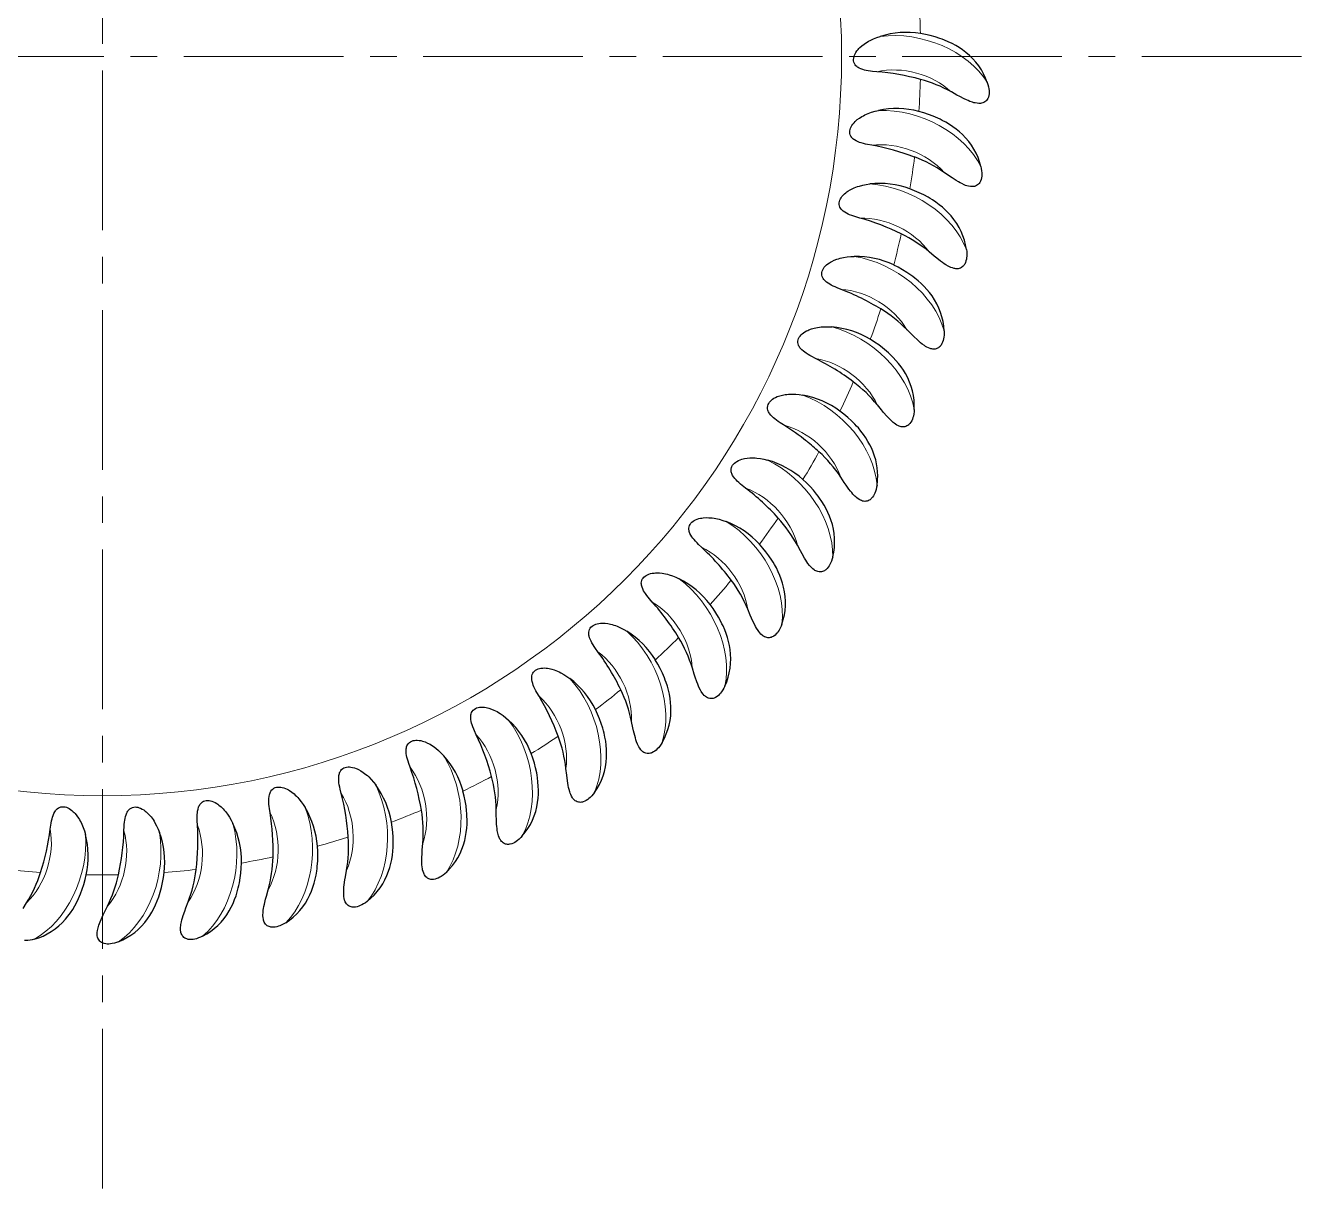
# Model space of a CAD drawing. Extents: x 89 to 609, y 11 to 440.
# Drawn here: x 476.41 to 518.37, y 205.61 to 243.84 of the extents above; entities that cross this region are included whole.
import ezdxf

# ---------------------------------------------------------------- set-up
doc = ezdxf.new("R2010")
doc.units = 0
doc.header["$LTSCALE"] = 7
doc.header["$MEASUREMENT"] = 0
doc.linetypes.add('CENTER2', pattern=[1.125, 0.75, -0.125, 0.125, -0.125])
doc.layers.get('0').update_dxf_attribs({"linetype": 'CONTINUOUS', "lineweight": 15})
doc.layers.add('1', color=1, linetype='CENTER2', lineweight=15)

msp = doc.modelspace()

# ---------------------------------------------------------------- linework, layer by layer
at = {"color": 7, "lineweight": 30}
for points in [[(504.401, 242.321), (504.262, 242.334), (504.193, 242.342), (504.121, 242.352), (504.048, 242.366), (503.994, 242.378), (503.94, 242.393), (503.878, 242.416), (503.819, 242.443), (503.791, 242.459), (503.765, 242.477), (503.741, 242.497), (503.718, 242.518), (503.689, 242.553), (503.666, 242.593), (503.649, 242.635), (503.64, 242.68), (503.638, 242.726), (503.642, 242.772), (503.653, 242.818), (503.668, 242.862), (503.687, 242.906), (503.716, 242.956), (503.749, 243.005), (503.786, 243.051), (503.816, 243.084), (503.847, 243.116), (503.914, 243.176), (503.986, 243.232), (504.033, 243.264), (504.082, 243.295), (504.133, 243.324), (504.185, 243.352), (504.291, 243.402), (504.4, 243.446), (504.512, 243.484)], [(507.331, 242.958), (507.224, 243.039), (507.112, 243.114), (506.996, 243.183), (506.877, 243.247), (506.754, 243.305), (506.629, 243.358), (506.552, 243.388), (506.475, 243.416), (506.318, 243.466), (506.159, 243.509), (505.999, 243.546), (505.836, 243.576)], [(508.036, 241.97), (508.058, 241.901), (508.076, 241.831), (508.088, 241.76), (508.094, 241.706), (508.096, 241.652), (508.093, 241.598), (508.086, 241.545), (508.072, 241.49), (508.062, 241.464), (508.051, 241.439), (508.033, 241.408), (508.011, 241.38), (507.987, 241.355), (507.956, 241.331), (507.922, 241.312), (507.887, 241.298), (507.85, 241.288), (507.813, 241.282), (507.784, 241.28), (507.755, 241.28), (507.697, 241.285), (507.639, 241.295), (507.595, 241.305), (507.552, 241.318), (507.466, 241.348), (507.407, 241.372), (507.348, 241.398), (507.276, 241.432), (507.132, 241.507), (507.039, 241.557), (506.853, 241.66)], [(504.238, 239.904), (504.101, 239.929), (504.033, 239.944), (503.962, 239.961), (503.891, 239.981), (503.838, 239.999), (503.786, 240.019), (503.726, 240.047), (503.67, 240.08), (503.644, 240.099), (503.619, 240.119), (503.597, 240.141), (503.577, 240.164), (503.551, 240.202), (503.531, 240.244), (503.519, 240.288), (503.514, 240.333), (503.517, 240.379), (503.525, 240.424), (503.54, 240.469), (503.559, 240.512), (503.583, 240.553), (503.616, 240.601), (503.654, 240.646), (503.695, 240.689), (503.728, 240.719), (503.762, 240.748), (503.835, 240.801), (503.911, 240.849), (503.961, 240.877), (504.012, 240.903), (504.066, 240.928), (504.12, 240.95), (504.231, 240.99), (504.343, 241.023), (504.459, 241.05)], [(507.215, 240.259), (507.116, 240.35), (507.012, 240.434), (506.903, 240.514), (506.79, 240.589), (506.674, 240.659), (506.554, 240.724), (506.481, 240.761), (506.406, 240.796), (506.255, 240.861), (506.101, 240.919), (505.944, 240.971), (505.786, 241.016)], [(507.823, 239.208), (507.838, 239.138), (507.849, 239.067), (507.855, 238.995), (507.855, 238.94), (507.852, 238.886), (507.845, 238.833), (507.832, 238.781), (507.813, 238.727), (507.801, 238.702), (507.787, 238.679), (507.766, 238.649), (507.742, 238.623), (507.716, 238.601), (507.683, 238.58), (507.647, 238.564), (507.611, 238.553), (507.573, 238.547), (507.535, 238.545), (507.507, 238.546), (507.478, 238.548), (507.42, 238.558), (507.364, 238.574), (507.321, 238.588), (507.279, 238.605), (507.196, 238.643), (507.139, 238.673), (507.084, 238.704), (507.015, 238.745), (506.879, 238.833), (506.791, 238.892), (506.615, 239.012)], [(503.845, 237.512), (503.712, 237.551), (503.645, 237.572), (503.576, 237.596), (503.508, 237.623), (503.456, 237.645), (503.406, 237.67), (503.35, 237.704), (503.297, 237.742), (503.273, 237.763), (503.25, 237.786), (503.23, 237.809), (503.212, 237.835), (503.19, 237.875), (503.175, 237.918), (503.167, 237.963), (503.166, 238.009), (503.173, 238.054), (503.186, 238.098), (503.204, 238.141), (503.228, 238.182), (503.255, 238.221), (503.293, 238.266), (503.335, 238.307), (503.38, 238.345), (503.415, 238.372), (503.452, 238.398), (503.529, 238.444), (503.61, 238.485), (503.662, 238.508), (503.716, 238.529), (503.772, 238.548), (503.828, 238.566), (503.942, 238.595), (504.057, 238.617), (504.174, 238.633)], [(506.843, 237.583), (506.753, 237.683), (506.657, 237.777), (506.557, 237.867), (506.452, 237.952), (506.342, 238.033), (506.229, 238.109), (506.16, 238.152), (506.089, 238.194), (505.945, 238.273), (505.797, 238.346), (505.646, 238.412), (505.492, 238.473)], [(503.227, 235.169), (503.098, 235.22), (503.034, 235.247), (502.967, 235.278), (502.902, 235.311), (502.853, 235.338), (502.805, 235.368), (502.752, 235.407), (502.704, 235.45), (502.681, 235.473), (502.661, 235.498), (502.643, 235.523), (502.628, 235.55), (502.609, 235.592), (502.598, 235.637), (502.595, 235.682), (502.598, 235.728), (502.609, 235.772), (502.627, 235.815), (502.649, 235.856), (502.676, 235.895), (502.707, 235.931), (502.749, 235.972), (502.795, 236.009), (502.843, 236.043), (502.881, 236.066), (502.92, 236.088), (503.001, 236.127), (503.086, 236.16), (503.14, 236.177), (503.195, 236.193), (503.252, 236.207), (503.31, 236.219), (503.426, 236.237), (503.543, 236.249), (503.661, 236.253)], [(507.348, 236.479), (507.357, 236.408), (507.361, 236.336), (507.36, 236.264), (507.355, 236.209), (507.347, 236.156), (507.334, 236.103), (507.317, 236.053), (507.293, 236.002), (507.278, 235.978), (507.262, 235.955), (507.238, 235.928), (507.212, 235.905), (507.184, 235.885), (507.149, 235.867), (507.112, 235.855), (507.075, 235.847), (507.037, 235.845), (506.999, 235.846), (506.97, 235.85), (506.942, 235.855), (506.886, 235.871), (506.831, 235.891), (506.79, 235.91), (506.749, 235.931), (506.67, 235.976), (506.617, 236.011), (506.564, 236.048), (506.5, 236.095), (506.373, 236.195), (506.291, 236.263), (506.128, 236.399)], [(506.219, 234.955), (506.138, 235.062), (506.052, 235.165), (505.96, 235.264), (505.864, 235.359), (505.762, 235.45), (505.657, 235.536), (505.592, 235.586), (505.526, 235.635), (505.39, 235.727), (505.249, 235.814), (505.105, 235.894), (504.958, 235.969)], [(502.39, 232.895), (502.266, 232.958), (502.204, 232.992), (502.141, 233.028), (502.079, 233.068), (502.033, 233.099), (501.988, 233.134), (501.939, 233.177), (501.895, 233.224), (501.875, 233.25), (501.857, 233.276), (501.842, 233.304), (501.829, 233.332), (501.815, 233.376), (501.808, 233.421), (501.808, 233.466), (501.817, 233.511), (501.832, 233.554), (501.853, 233.595), (501.879, 233.634), (501.91, 233.67), (501.944, 233.703), (501.99, 233.74), (502.038, 233.772), (502.09, 233.802), (502.13, 233.821), (502.171, 233.839), (502.256, 233.87), (502.343, 233.895), (502.398, 233.907), (502.455, 233.918), (502.513, 233.926), (502.572, 233.933), (502.689, 233.94), (502.807, 233.94), (502.924, 233.933)], [(506.616, 233.808), (506.618, 233.736), (506.615, 233.664), (506.607, 233.592), (506.597, 233.539), (506.584, 233.486), (506.566, 233.435), (506.545, 233.386), (506.515, 233.338), (506.499, 233.315), (506.481, 233.295), (506.455, 233.27), (506.426, 233.249), (506.396, 233.232), (506.359, 233.217), (506.322, 233.208), (506.284, 233.205), (506.246, 233.206), (506.208, 233.211), (506.18, 233.217), (506.152, 233.225), (506.098, 233.246), (506.045, 233.272), (506.006, 233.294), (505.968, 233.319), (505.894, 233.372), (505.844, 233.411), (505.795, 233.453), (505.735, 233.506), (505.618, 233.618), (505.543, 233.693), (505.394, 233.844)], [(505.347, 232.398), (505.277, 232.512), (505.201, 232.623), (505.119, 232.73), (505.032, 232.834), (504.94, 232.934), (504.843, 233.03), (504.783, 233.086), (504.722, 233.14), (504.595, 233.245), (504.464, 233.345), (504.328, 233.438), (504.188, 233.527)], [(501.339, 230.711), (501.222, 230.786), (501.164, 230.825), (501.105, 230.867), (501.046, 230.912), (501.004, 230.948), (500.963, 230.987), (500.918, 231.035), (500.878, 231.086), (500.861, 231.113), (500.845, 231.141), (500.833, 231.17), (500.823, 231.199), (500.813, 231.244), (500.81, 231.29), (500.815, 231.335), (500.827, 231.379), (500.847, 231.421), (500.872, 231.459), (500.902, 231.495), (500.936, 231.528), (500.973, 231.558), (501.022, 231.59), (501.073, 231.618), (501.127, 231.642), (501.169, 231.658), (501.212, 231.672), (501.299, 231.695), (501.388, 231.711), (501.444, 231.718), (501.501, 231.723), (501.56, 231.726), (501.62, 231.727), (501.737, 231.723), (501.854, 231.712), (501.97, 231.694)], [(504.236, 229.935), (504.177, 230.056), (504.112, 230.173), (504.041, 230.288), (503.964, 230.399), (503.882, 230.507), (503.795, 230.612), (503.74, 230.674), (503.684, 230.734), (503.568, 230.85), (503.447, 230.962), (503.321, 231.068), (503.19, 231.169)], [(505.634, 231.218), (505.628, 231.146), (505.619, 231.075), (505.604, 231.004), (505.589, 230.952), (505.571, 230.901), (505.549, 230.852), (505.522, 230.805), (505.489, 230.76), (505.47, 230.739), (505.45, 230.72), (505.422, 230.698), (505.391, 230.68), (505.36, 230.665), (505.322, 230.655), (505.284, 230.649), (505.246, 230.649), (505.208, 230.654), (505.171, 230.663), (505.143, 230.671), (505.117, 230.682), (505.064, 230.708), (505.014, 230.739), (504.977, 230.765), (504.942, 230.793), (504.873, 230.853), (504.827, 230.897), (504.782, 230.943), (504.728, 231.002), (504.622, 231.124), (504.554, 231.206), (504.42, 231.37)], [(500.086, 228.637), (499.977, 228.723), (499.923, 228.767), (499.868, 228.815), (499.814, 228.865), (499.775, 228.905), (499.737, 228.947), (499.697, 228.999), (499.663, 229.054), (499.648, 229.083), (499.636, 229.112), (499.626, 229.142), (499.618, 229.172), (499.613, 229.218), (499.614, 229.263), (499.624, 229.308), (499.64, 229.35), (499.663, 229.39), (499.692, 229.426), (499.725, 229.459), (499.762, 229.489), (499.802, 229.515), (499.853, 229.542), (499.908, 229.565), (499.964, 229.584), (500.007, 229.596), (500.05, 229.605), (500.139, 229.62), (500.229, 229.628), (500.286, 229.629), (500.344, 229.629), (500.403, 229.626), (500.462, 229.622), (500.578, 229.606), (500.693, 229.584), (500.808, 229.555)], [(502.896, 227.589), (502.849, 227.715), (502.795, 227.838), (502.735, 227.959), (502.669, 228.077), (502.598, 228.193), (502.521, 228.305), (502.473, 228.371), (502.423, 228.437), (502.318, 228.564), (502.208, 228.686), (502.092, 228.804), (501.972, 228.917)], [(504.409, 228.733), (504.397, 228.662), (504.381, 228.592), (504.36, 228.523), (504.34, 228.473), (504.317, 228.424), (504.29, 228.377), (504.259, 228.333), (504.221, 228.291), (504.201, 228.272), (504.179, 228.255), (504.149, 228.236), (504.117, 228.22), (504.084, 228.209), (504.045, 228.202), (504.007, 228.2), (503.969, 228.204), (503.932, 228.212), (503.896, 228.224), (503.869, 228.236), (503.844, 228.249), (503.794, 228.28), (503.747, 228.315), (503.713, 228.345), (503.68, 228.376), (503.617, 228.442), (503.576, 228.49), (503.536, 228.54), (503.487, 228.604), (503.394, 228.736), (503.334, 228.824), (503.216, 229)], [(498.642, 226.692), (498.541, 226.787), (498.491, 226.836), (498.441, 226.889), (498.392, 226.944), (498.357, 226.988), (498.324, 227.033), (498.289, 227.089), (498.26, 227.147), (498.248, 227.177), (498.238, 227.207), (498.231, 227.238), (498.227, 227.268), (498.226, 227.314), (498.232, 227.36), (498.245, 227.403), (498.266, 227.444), (498.292, 227.481), (498.324, 227.515), (498.36, 227.544), (498.4, 227.57), (498.442, 227.592), (498.496, 227.614), (498.552, 227.632), (498.61, 227.646), (498.654, 227.653), (498.698, 227.659), (498.788, 227.665), (498.878, 227.664), (498.935, 227.66), (498.992, 227.654), (499.051, 227.646), (499.109, 227.636), (499.223, 227.61), (499.336, 227.576), (499.447, 227.537)], [(501.339, 225.381), (501.304, 225.511), (501.263, 225.638), (501.214, 225.764), (501.16, 225.888), (501.1, 226.01), (501.034, 226.13), (500.992, 226.2), (500.949, 226.27), (500.857, 226.406), (500.758, 226.538), (500.655, 226.667), (500.546, 226.791)], [(502.954, 226.376), (502.936, 226.307), (502.913, 226.239), (502.885, 226.172), (502.86, 226.123), (502.833, 226.077), (502.802, 226.033), (502.767, 225.992), (502.725, 225.954), (502.703, 225.937), (502.68, 225.922), (502.648, 225.906), (502.615, 225.894), (502.581, 225.886), (502.542, 225.882), (502.503, 225.884), (502.466, 225.891), (502.429, 225.903), (502.395, 225.919), (502.37, 225.932), (502.345, 225.948), (502.299, 225.983), (502.255, 226.023), (502.224, 226.055), (502.194, 226.09), (502.138, 226.162), (502.101, 226.214), (502.066, 226.267), (502.024, 226.335), (501.943, 226.475), (501.892, 226.569), (501.791, 226.755)], [(497.019, 224.892), (496.927, 224.997), (496.883, 225.05), (496.838, 225.108), (496.794, 225.167), (496.764, 225.214), (496.735, 225.262), (496.706, 225.321), (496.682, 225.382), (496.673, 225.413), (496.666, 225.444), (496.662, 225.475), (496.66, 225.506), (496.664, 225.552), (496.674, 225.596), (496.692, 225.638), (496.716, 225.677), (496.746, 225.711), (496.781, 225.742), (496.82, 225.768), (496.862, 225.79), (496.906, 225.807), (496.961, 225.824), (497.019, 225.837), (497.078, 225.845), (497.122, 225.848), (497.167, 225.85), (497.257, 225.847), (497.347, 225.837), (497.403, 225.828), (497.459, 225.817), (497.517, 225.803), (497.574, 225.787), (497.685, 225.751), (497.794, 225.707), (497.901, 225.657)], [(499.579, 223.331), (499.557, 223.463), (499.528, 223.595), (499.492, 223.725), (499.449, 223.853), (499.401, 223.98), (499.347, 224.105), (499.312, 224.179), (499.275, 224.253), (499.196, 224.397), (499.111, 224.538), (499.02, 224.676), (498.924, 224.81)], [(501.282, 224.168), (501.257, 224.101), (501.227, 224.035), (501.193, 223.971), (501.164, 223.925), (501.132, 223.882), (501.097, 223.841), (501.059, 223.804), (501.014, 223.769), (500.99, 223.755), (500.965, 223.742), (500.932, 223.729), (500.898, 223.72), (500.863, 223.715), (500.824, 223.716), (500.786, 223.721), (500.749, 223.732), (500.714, 223.747), (500.681, 223.766), (500.658, 223.782), (500.635, 223.8), (500.592, 223.839), (500.553, 223.883), (500.525, 223.918), (500.498, 223.955), (500.449, 224.032), (500.417, 224.087), (500.388, 224.144), (500.352, 224.216), (500.285, 224.363), (500.243, 224.461), (500.16, 224.656)], [(495.232, 223.255), (495.151, 223.368), (495.112, 223.426), (495.072, 223.487), (495.035, 223.55), (495.009, 223.6), (494.985, 223.651), (494.961, 223.712), (494.943, 223.774), (494.937, 223.806), (494.934, 223.838), (494.932, 223.869), (494.934, 223.9), (494.941, 223.945), (494.956, 223.989), (494.977, 224.029), (495.005, 224.065), (495.038, 224.096), (495.076, 224.123), (495.117, 224.145), (495.161, 224.163), (495.207, 224.177), (495.264, 224.189), (495.322, 224.195), (495.381, 224.198), (495.426, 224.197), (495.471, 224.194), (495.56, 224.183), (495.649, 224.165), (495.704, 224.15), (495.759, 224.134), (495.815, 224.115), (495.87, 224.094), (495.977, 224.046), (496.082, 223.992), (496.183, 223.932)], [(497.633, 221.458), (497.623, 221.591), (497.606, 221.725), (497.583, 221.858), (497.553, 221.99), (497.517, 222.121), (497.475, 222.25), (497.447, 222.328), (497.418, 222.404), (497.353, 222.555), (497.282, 222.704), (497.204, 222.85), (497.12, 222.992)], [(493.298, 221.795), (493.228, 221.915), (493.194, 221.976), (493.161, 222.041), (493.13, 222.108), (493.108, 222.16), (493.089, 222.212), (493.072, 222.276), (493.06, 222.339), (493.057, 222.372), (493.056, 222.404), (493.058, 222.435), (493.062, 222.465), (493.074, 222.51), (493.093, 222.552), (493.118, 222.59), (493.149, 222.623), (493.185, 222.651), (493.225, 222.674), (493.268, 222.693), (493.314, 222.706), (493.36, 222.715), (493.418, 222.722), (493.477, 222.723), (493.536, 222.719), (493.58, 222.714), (493.625, 222.707), (493.712, 222.688), (493.799, 222.661), (493.853, 222.642), (493.906, 222.62), (493.959, 222.596), (494.012, 222.569), (494.115, 222.512), (494.214, 222.448), (494.309, 222.379)], [(499.407, 222.129), (499.376, 222.065), (499.34, 222.002), (499.3, 221.942), (499.267, 221.899), (499.231, 221.858), (499.192, 221.821), (499.15, 221.787), (499.102, 221.758), (499.077, 221.745), (499.052, 221.735), (499.017, 221.725), (498.982, 221.719), (498.947, 221.718), (498.908, 221.722), (498.871, 221.731), (498.836, 221.745), (498.802, 221.764), (498.771, 221.786), (498.749, 221.804), (498.728, 221.824), (498.689, 221.867), (498.654, 221.915), (498.629, 221.952), (498.607, 221.992), (498.565, 222.073), (498.539, 222.131), (498.515, 222.19), (498.486, 222.265), (498.433, 222.418), (498.401, 222.519), (498.337, 222.722)], [(491.234, 220.526), (491.175, 220.652), (491.148, 220.716), (491.121, 220.784), (491.096, 220.853), (491.08, 220.907), (491.066, 220.961), (491.054, 221.026), (491.049, 221.09), (491.049, 221.123), (491.051, 221.154), (491.056, 221.185), (491.063, 221.215), (491.079, 221.259), (491.101, 221.298), (491.13, 221.334), (491.164, 221.364), (491.203, 221.389), (491.245, 221.408), (491.29, 221.422), (491.336, 221.431), (491.383, 221.436), (491.441, 221.437), (491.5, 221.432), (491.559, 221.423), (491.602, 221.414), (491.646, 221.403), (491.731, 221.375), (491.815, 221.34), (491.866, 221.316), (491.917, 221.289), (491.968, 221.26), (492.019, 221.228), (492.115, 221.162), (492.207, 221.089), (492.296, 221.011)], [(495.517, 219.778), (495.52, 219.912), (495.516, 220.046), (495.505, 220.181), (495.488, 220.315), (495.464, 220.449), (495.435, 220.582), (495.415, 220.661), (495.393, 220.74), (495.343, 220.897), (495.286, 221.052), (495.222, 221.204), (495.153, 221.354)], [(497.347, 220.278), (497.31, 220.216), (497.268, 220.157), (497.223, 220.101), (497.186, 220.061), (497.146, 220.024), (497.104, 219.991), (497.059, 219.962), (497.008, 219.937), (496.982, 219.927), (496.956, 219.919), (496.92, 219.912), (496.885, 219.91), (496.85, 219.912), (496.812, 219.92), (496.775, 219.933), (496.742, 219.95), (496.71, 219.971), (496.681, 219.996), (496.661, 220.016), (496.642, 220.038), (496.607, 220.085), (496.577, 220.135), (496.556, 220.175), (496.537, 220.217), (496.503, 220.301), (496.483, 220.362), (496.464, 220.423), (496.443, 220.5), (496.405, 220.657), (496.382, 220.761), (496.338, 220.969)], [(489.058, 219.458), (489.012, 219.589), (488.991, 219.656), (488.97, 219.726), (488.952, 219.797), (488.941, 219.852), (488.933, 219.908), (488.927, 219.973), (488.928, 220.038), (488.931, 220.07), (488.936, 220.102), (488.944, 220.132), (488.954, 220.161), (488.974, 220.202), (489, 220.24), (489.032, 220.273), (489.069, 220.299), (489.11, 220.32), (489.153, 220.335), (489.199, 220.345), (489.246, 220.35), (489.293, 220.35), (489.352, 220.345), (489.41, 220.335), (489.467, 220.321), (489.51, 220.308), (489.552, 220.292), (489.634, 220.256), (489.714, 220.214), (489.763, 220.185), (489.811, 220.153), (489.859, 220.119), (489.906, 220.083), (489.996, 220.008), (490.081, 219.927), (490.162, 219.84)], [(493.251, 218.306), (493.267, 218.44), (493.276, 218.574), (493.278, 218.709), (493.273, 218.844), (493.262, 218.98), (493.246, 219.115), (493.233, 219.196), (493.219, 219.277), (493.184, 219.437), (493.142, 219.597), (493.093, 219.754), (493.038, 219.91)], [(486.791, 218.602), (486.758, 218.737), (486.743, 218.806), (486.729, 218.877), (486.718, 218.95), (486.712, 219.006), (486.709, 219.062), (486.709, 219.127), (486.716, 219.192), (486.722, 219.224), (486.731, 219.254), (486.741, 219.284), (486.754, 219.312), (486.778, 219.351), (486.807, 219.386), (486.842, 219.416), (486.882, 219.439), (486.924, 219.456), (486.969, 219.467), (487.016, 219.472), (487.063, 219.472), (487.11, 219.468), (487.168, 219.457), (487.224, 219.442), (487.28, 219.422), (487.321, 219.405), (487.362, 219.386), (487.44, 219.342), (487.516, 219.292), (487.562, 219.258), (487.607, 219.223), (487.651, 219.184), (487.695, 219.144), (487.777, 219.06), (487.854, 218.971), (487.926, 218.878)], [(495.121, 218.63), (495.077, 218.573), (495.03, 218.518), (494.98, 218.466), (494.939, 218.43), (494.896, 218.397), (494.851, 218.368), (494.804, 218.343), (494.751, 218.323), (494.724, 218.316), (494.697, 218.311), (494.661, 218.307), (494.625, 218.308), (494.591, 218.313), (494.553, 218.325), (494.518, 218.341), (494.486, 218.361), (494.457, 218.386), (494.431, 218.413), (494.412, 218.435), (494.396, 218.459), (494.366, 218.509), (494.34, 218.562), (494.323, 218.604), (494.308, 218.647), (494.283, 218.734), (494.268, 218.796), (494.255, 218.859), (494.242, 218.938), (494.219, 219.098), (494.206, 219.203), (494.182, 219.414)], [(484.453, 217.966), (484.433, 218.104), (484.424, 218.173), (484.417, 218.245), (484.413, 218.319), (484.412, 218.375), (484.415, 218.431), (484.421, 218.496), (484.434, 218.56), (484.444, 218.591), (484.455, 218.621), (484.468, 218.649), (484.483, 218.676), (484.511, 218.713), (484.544, 218.745), (484.581, 218.771), (484.622, 218.79), (484.666, 218.803), (484.712, 218.809), (484.759, 218.81), (484.806, 218.806), (484.853, 218.797), (484.909, 218.781), (484.964, 218.761), (485.018, 218.736), (485.057, 218.714), (485.095, 218.691), (485.169, 218.641), (485.24, 218.584), (485.283, 218.546), (485.324, 218.506), (485.365, 218.463), (485.404, 218.419), (485.478, 218.328), (485.546, 218.232), (485.609, 218.132)], [(490.855, 217.057), (490.884, 217.188), (490.905, 217.321), (490.92, 217.455), (490.929, 217.591), (490.931, 217.726), (490.927, 217.863), (490.922, 217.944), (490.916, 218.026), (490.896, 218.19), (490.87, 218.352), (490.836, 218.514), (490.796, 218.674)], [(477.226, 217.42), (477.245, 217.558), (477.256, 217.627), (477.27, 217.698), (477.287, 217.77), (477.302, 217.824), (477.32, 217.877), (477.345, 217.938), (477.375, 217.995), (477.393, 218.023), (477.412, 218.048), (477.432, 218.072), (477.455, 218.093), (477.492, 218.121), (477.532, 218.142), (477.575, 218.156), (477.62, 218.163), (477.666, 218.163), (477.712, 218.157), (477.757, 218.144), (477.801, 218.127), (477.843, 218.105), (477.893, 218.074), (477.94, 218.039), (477.984, 218), (478.016, 217.968), (478.046, 217.936), (478.103, 217.866), (478.155, 217.792), (478.185, 217.743), (478.213, 217.693), (478.241, 217.641), (478.266, 217.587), (478.311, 217.479), (478.349, 217.368), (478.382, 217.254)], [(482.065, 217.555), (482.058, 217.694), (482.056, 217.763), (482.056, 217.836), (482.059, 217.91), (482.063, 217.966), (482.071, 218.021), (482.084, 218.086), (482.103, 218.148), (482.115, 218.178), (482.129, 218.206), (482.145, 218.233), (482.163, 218.259), (482.193, 218.293), (482.229, 218.321), (482.269, 218.343), (482.312, 218.359), (482.357, 218.367), (482.403, 218.37), (482.45, 218.366), (482.496, 218.357), (482.542, 218.344), (482.596, 218.323), (482.649, 218.297), (482.7, 218.267), (482.737, 218.242), (482.773, 218.216), (482.842, 218.158), (482.907, 218.095), (482.946, 218.053), (482.983, 218.009), (483.02, 217.963), (483.055, 217.915), (483.119, 217.818), (483.178, 217.716), (483.231, 217.61)], [(479.649, 217.372), (479.655, 217.511), (479.659, 217.581), (479.666, 217.653), (479.676, 217.726), (479.686, 217.781), (479.699, 217.836), (479.718, 217.899), (479.743, 217.959), (479.757, 217.988), (479.774, 218.015), (479.792, 218.04), (479.813, 218.064), (479.847, 218.095), (479.885, 218.12), (479.927, 218.138), (479.971, 218.149), (480.017, 218.154), (480.063, 218.151), (480.109, 218.143), (480.154, 218.13), (480.198, 218.113), (480.251, 218.087), (480.301, 218.056), (480.349, 218.021), (480.383, 217.993), (480.417, 217.963), (480.48, 217.899), (480.538, 217.83), (480.573, 217.785), (480.606, 217.738), (480.638, 217.688), (480.668, 217.637), (480.723, 217.534), (480.772, 217.427), (480.815, 217.317)], [(492.747, 217.202), (492.699, 217.149), (492.647, 217.098), (492.592, 217.052), (492.548, 217.02), (492.502, 216.991), (492.454, 216.966), (492.404, 216.946), (492.35, 216.931), (492.322, 216.927), (492.295, 216.924), (492.259, 216.924), (492.224, 216.928), (492.19, 216.937), (492.154, 216.952), (492.12, 216.971), (492.091, 216.995), (492.064, 217.022), (492.04, 217.051), (492.024, 217.075), (492.009, 217.1), (491.984, 217.153), (491.964, 217.208), (491.951, 217.251), (491.94, 217.295), (491.923, 217.385), (491.915, 217.448), (491.908, 217.512), (491.902, 217.592), (491.894, 217.753), (491.891, 217.859), (491.887, 218.072)], [(488.352, 216.042), (488.393, 216.169), (488.427, 216.3), (488.454, 216.432), (488.475, 216.565), (488.491, 216.7), (488.5, 216.836), (488.503, 216.918), (488.504, 217), (488.5, 217.165), (488.489, 217.329), (488.471, 217.493), (488.446, 217.656)], [(490.249, 216.006), (490.196, 215.957), (490.139, 215.912), (490.08, 215.871), (490.033, 215.844), (489.985, 215.819), (489.935, 215.799), (489.883, 215.784), (489.828, 215.774), (489.8, 215.772), (489.772, 215.772), (489.736, 215.776), (489.702, 215.783), (489.669, 215.795), (489.634, 215.813), (489.603, 215.836), (489.575, 215.862), (489.551, 215.891), (489.53, 215.923), (489.517, 215.948), (489.505, 215.975), (489.485, 216.029), (489.47, 216.086), (489.461, 216.131), (489.454, 216.175), (489.446, 216.266), (489.443, 216.33), (489.443, 216.394), (489.444, 216.474), (489.452, 216.635), (489.459, 216.742), (489.475, 216.953)], [(485.763, 215.268), (485.816, 215.392), (485.862, 215.518), (485.902, 215.647), (485.936, 215.778), (485.964, 215.911), (485.986, 216.045), (485.997, 216.127), (486.006, 216.208), (486.018, 216.372), (486.022, 216.537), (486.02, 216.702), (486.011, 216.867)], [(483.113, 214.745), (483.177, 214.863), (483.235, 214.984), (483.287, 215.108), (483.333, 215.236), (483.374, 215.365), (483.409, 215.497), (483.427, 215.577), (483.443, 215.657), (483.471, 215.82), (483.491, 215.983), (483.505, 216.148), (483.511, 216.313)], [(487.648, 215.052), (487.591, 215.009), (487.53, 214.97), (487.467, 214.935), (487.418, 214.911), (487.367, 214.892), (487.316, 214.877), (487.263, 214.866), (487.207, 214.862), (487.179, 214.862), (487.152, 214.865), (487.116, 214.872), (487.083, 214.883), (487.051, 214.898), (487.018, 214.919), (486.989, 214.944), (486.964, 214.973), (486.943, 215.005), (486.925, 215.038), (486.914, 215.065), (486.905, 215.092), (486.89, 215.149), (486.88, 215.207), (486.876, 215.252), (486.873, 215.297), (486.874, 215.388), (486.877, 215.452), (486.883, 215.515), (486.892, 215.595), (486.915, 215.755), (486.932, 215.86), (486.968, 216.069)], [(477.723, 214.463), (477.808, 214.566), (477.888, 214.675), (477.963, 214.787), (478.032, 214.903), (478.097, 215.023), (478.156, 215.146), (478.189, 215.221), (478.22, 215.297), (478.278, 215.451), (478.329, 215.607), (478.373, 215.766), (478.411, 215.927)], [(480.425, 214.475), (480.5, 214.587), (480.569, 214.702), (480.633, 214.821), (480.691, 214.943), (480.743, 215.068), (480.791, 215.196), (480.816, 215.274), (480.841, 215.353), (480.883, 215.511), (480.919, 215.672), (480.948, 215.835), (480.97, 215.998)], [(484.969, 214.35), (484.907, 214.313), (484.843, 214.28), (484.777, 214.251), (484.726, 214.232), (484.674, 214.218), (484.621, 214.207), (484.568, 214.202), (484.511, 214.203), (484.483, 214.206), (484.456, 214.211), (484.422, 214.222), (484.39, 214.235), (484.36, 214.253), (484.329, 214.278), (484.302, 214.306), (484.28, 214.337), (484.262, 214.37), (484.248, 214.405), (484.239, 214.433), (484.232, 214.461), (484.223, 214.518), (484.219, 214.577), (484.219, 214.622), (484.221, 214.668), (484.23, 214.758), (484.239, 214.821), (484.251, 214.884), (484.267, 214.963), (484.305, 215.12), (484.333, 215.222), (484.389, 215.427)], [(476.337, 214.822), (476.449, 215.003)], [(479.471, 213.724), (479.403, 213.699), (479.334, 213.679), (479.264, 213.663), (479.21, 213.654), (479.156, 213.65), (479.102, 213.65), (479.049, 213.654), (478.993, 213.666), (478.967, 213.674), (478.941, 213.685), (478.909, 213.701), (478.88, 213.721), (478.854, 213.744), (478.829, 213.774), (478.808, 213.807), (478.792, 213.841), (478.781, 213.878), (478.773, 213.915), (478.77, 213.943), (478.768, 213.972), (478.77, 214.03), (478.777, 214.089), (478.786, 214.133), (478.796, 214.177), (478.822, 214.265), (478.843, 214.325), (478.866, 214.384), (478.898, 214.458), (478.965, 214.605), (479.011, 214.701), (479.105, 214.892)], [(482.235, 213.907), (482.17, 213.875), (482.103, 213.848), (482.035, 213.825), (481.982, 213.812), (481.928, 213.802), (481.875, 213.797), (481.821, 213.797), (481.765, 213.803), (481.738, 213.809), (481.711, 213.817), (481.678, 213.83), (481.647, 213.847), (481.619, 213.868), (481.591, 213.895), (481.567, 213.925), (481.548, 213.958), (481.533, 213.993), (481.522, 214.03), (481.516, 214.058), (481.512, 214.086), (481.508, 214.145), (481.51, 214.203), (481.514, 214.248), (481.52, 214.293), (481.538, 214.383), (481.553, 214.445), (481.57, 214.506), (481.594, 214.583), (481.647, 214.735), (481.684, 214.835), (481.759, 215.034)], [(476.702, 213.806), (476.632, 213.787), (476.562, 213.773), (476.49, 213.764), (476.436, 213.761), (476.382, 213.762)]]:
    msp.add_lwpolyline(points, dxfattribs=at)
at = {"color": 7, "lineweight": 13}
msp.add_circle((478.942, 242.826), 24.302, dxfattribs=at)
for start, end in [(1.5964, 3.8479), (356.1418, 358.3934), (350.6873, 352.9388), (345.2327, 347.4843), (339.7782, 342.0297), (334.3236, 336.5752), (328.8691, 331.1206), (323.4145, 325.6661), (317.96, 320.2116), (312.5054, 314.757), (307.0509, 309.3025), (301.5964, 303.8479), (296.1418, 298.3934), (290.6873, 292.9388), (285.2327, 287.4843), (279.7782, 282.0297), (263.4145, 265.6661), (274.3236, 276.5752), (268.8691, 271.1206)]:
    msp.add_arc((478.942, 242.826), 26.905, start, end, dxfattribs=at)
at = {"color": 7, "lineweight": 30}
for centre, radius, start, end in [((505.373, 240.69), 2.924, 80.8874, 107.1357), ((506.02, 241.277), 2.132, 18.9582, 52.0348), ((503.764, 234.406), 7.941, 74.877, 85.4014), ((504.639, 237.662), 4.57, 61.0208, 74.8068), ((505.05, 238.187), 2.924, 75.4329, 101.6811), ((505.75, 238.71), 2.132, 13.5036, 46.5803), ((502.852, 232.085), 7.941, 69.4225, 79.9468), ((504.031, 235.243), 4.57, 55.5662, 69.3523), ((504.491, 235.726), 2.924, 69.9783, 96.2266), ((501.722, 229.86), 7.941, 63.9679, 74.4923), ((505.237, 236.181), 2.132, 8.0491, 41.1257), ((503.197, 232.892), 4.57, 50.1117, 63.8977), ((503.701, 233.33), 2.924, 64.5238, 90.772), ((500.387, 227.754), 7.941, 58.5134, 69.0377), ((504.486, 233.711), 2.132, 2.5945, 35.6712), ((502.143, 230.632), 4.57, 44.6571, 58.4432), ((502.686, 231.019), 2.924, 59.0692, 85.3175), ((498.857, 225.784), 7.941, 53.0588, 63.5832), ((500.878, 228.482), 4.57, 39.2026, 52.9887), ((503.504, 231.325), 2.132, 357.14, 30.2166), ((501.456, 228.816), 2.924, 53.6147, 79.8629), ((497.252, 224.119), 7.757, 51.3572, 58.2038), ((496.934, 223.711), 8.274, 47.7126, 51.3947), ((502.303, 229.042), 2.128, 356.2671, 24.7848), ((500.022, 226.739), 2.924, 48.1601, 74.4084), ((499.416, 226.461), 4.57, 33.748, 47.5341), ((502.143, 229.053), 2.289, 351.9667, 356.2571), ((495.271, 222.323), 7.941, 42.1498, 52.6741), ((498.397, 224.808), 2.924, 42.7056, 68.9539), ((497.767, 224.589), 4.57, 28.2935, 42.0796), ((500.881, 226.884), 2.135, 346.2493, 19.2865), ((493.248, 220.863), 7.941, 36.6952, 47.2196), ((496.597, 223.04), 2.924, 37.2511, 63.4993), ((495.948, 222.882), 4.57, 22.8389, 36.625), ((499.269, 224.87), 2.132, 340.7763, 13.853), ((491.096, 219.603), 7.941, 31.2407, 41.765), ((494.636, 221.452), 2.924, 31.7965, 58.0448), ((493.976, 221.356), 4.57, 17.3844, 31.1705), ((488.833, 218.553), 7.941, 25.7861, 36.3105), ((497.47, 223.02), 2.132, 335.3218, 8.3985), ((492.533, 220.057), 2.924, 26.342, 52.5902), ((491.867, 220.024), 4.57, 11.9298, 25.7159), ((486.481, 217.722), 7.941, 20.3316, 30.8559), ((495.503, 221.348), 2.132, 329.8673, 2.9439), ((490.307, 218.868), 2.924, 20.8874, 47.1357), ((484.061, 217.119), 7.941, 14.877, 25.4014), ((489.641, 218.899), 4.57, 6.4753, 20.2614), ((487.978, 217.896), 2.924, 15.4329, 41.6811), ((481.594, 216.749), 7.941, 9.4225, 19.9468), ((493.387, 219.871), 2.132, 324.4127, 357.4894), ((487.318, 217.99), 4.57, 1.0208, 14.8068), ((479.103, 216.615), 7.941, 3.9679, 14.4923), ((485.567, 217.15), 2.924, 9.9783, 36.2266), ((491.139, 218.602), 2.132, 318.9582, 352.0348), ((476.611, 216.719), 7.941, 358.5134, 9.0377), ((483.097, 216.636), 2.924, 4.5238, 30.772), ((484.919, 217.307), 4.57, 355.5662, 9.3523), ((469.35, 218.433), 7.941, 342.1498, 352.6741), ((471.712, 217.631), 7.941, 347.6043, 358.1287), ((474.14, 217.058), 7.941, 353.0588, 3.5832), ((480.588, 216.36), 2.924, 359.0692, 25.3175), ((475.55, 216.527), 2.923, 348.1533, 14.4073), ((478.065, 216.323), 2.924, 353.6147, 19.8629), ((482.466, 216.854), 4.57, 350.1117, 3.8977), ((488.781, 217.552), 2.132, 313.5036, 346.5803), ((479.981, 216.637), 4.57, 344.6571, 358.4432), ((477.487, 216.656), 4.57, 339.2026, 352.9887), ((472.561, 217.405), 4.57, 328.2935, 342.0796), ((475.006, 216.913), 4.57, 333.748, 347.5341), ((486.334, 216.731), 2.132, 308.0491, 341.1257), ((483.82, 216.147), 2.132, 302.5945, 335.6712), ((476.106, 215.853), 2.132, 286.2309, 319.3075), ((478.683, 215.706), 2.132, 291.6854, 324.7621), ((481.26, 215.806), 2.135, 297.1584, 330.1956)]:
    msp.add_arc(centre, radius, start, end, dxfattribs=at)
at = {"color": 7, "lineweight": 13}
for centre, major_axis, start_param, end_param in [((505.459, 241.378), (2.821, -0.756), 0.643234, 2.094197), ((505.312, 240.832), (2.048, -0.549), 0.926351, 2.210584), ((505.201, 238.864), (2.736, -1.02), 0.643234, 2.094197), ((505.003, 238.334), (1.986, -0.741), 0.926351, 2.210584), ((504.706, 236.386), (2.627, -1.276), 0.643234, 2.094197), ((504.458, 235.877), (1.907, -0.926), 0.926351, 2.210584), ((503.977, 233.967), (2.493, -1.52), 0.643234, 2.094197), ((503.682, 233.483), (1.81, -1.103), 0.926351, 2.210584), ((503.021, 231.627), (2.338, -1.75), 0.643234, 2.094197), ((502.682, 231.174), (1.697, -1.27), 0.926351, 2.210584), ((501.848, 229.389), (2.161, -1.964), 0.643234, 2.094197), ((501.467, 228.97), (1.569, -1.426), 0.926351, 2.210583), ((500.466, 227.272), (1.964, -2.161), 0.643234, 2.094197), ((500.048, 226.892), (1.426, -1.569), 0.926351, 2.210584), ((498.89, 225.297), (1.75, -2.338), 0.643234, 2.094197), ((498.438, 224.958), (1.27, -1.697), 0.926351, 2.210584), ((497.134, 223.48), (1.52, -2.493), 0.643234, 2.094197), ((496.651, 223.185), (1.103, -1.81), 0.926351, 2.210584), ((495.212, 221.838), (1.276, -2.626), 0.643234, 2.094197), ((494.704, 221.591), (0.926, -1.907), 0.926351, 2.210584), ((493.144, 220.387), (1.02, -2.736), 0.643234, 2.094197), ((492.614, 220.189), (0.741, -1.986), 0.926351, 2.210584), ((490.946, 219.138), (0.756, -2.82), 0.643234, 2.094197), ((490.4, 218.992), (0.549, -2.048), 0.926351, 2.210584), ((488.64, 218.104), (0.484, -2.88), 0.643234, 2.094197), ((488.082, 218.011), (0.352, -2.091), 0.926351, 2.210584), ((485.682, 217.254), (0.151, -2.115), 0.926351, 2.210584), ((486.246, 217.294), (0.208, -2.913), 0.643234, 2.094197), ((483.221, 216.729), (-0.05, -2.119), 0.926351, 2.210584), ((483.786, 216.716), (-0.069, -2.919), 0.643234, 2.094197), ((475.695, 216.581), (-0.646, -2.019), 0.926351, 2.210584), ((478.205, 216.391), (-0.451, -2.072), 0.926351, 2.210584), ((480.721, 216.441), (-0.252, -2.105), 0.926351, 2.210584), ((481.282, 216.373), (-0.347, -2.899), 0.643234, 2.094197), ((476.234, 216.409), (-0.889, -2.781), 0.643234, 2.094197), ((478.757, 216.271), (-0.621, -2.853), 0.643234, 2.094197)]:
    msp.add_ellipse(centre, major_axis=major_axis, ratio=0.707107, start_param=start_param, end_param=end_param, dxfattribs=at)
at = {"layer": '1'}
for p, q in [((478.942, 205.615), (478.942, 282.077)), ((518.366, 242.826), (437.959, 242.826))]:
    msp.add_line(p, q, dxfattribs=at)

doc.saveas('drawing.dxf')
